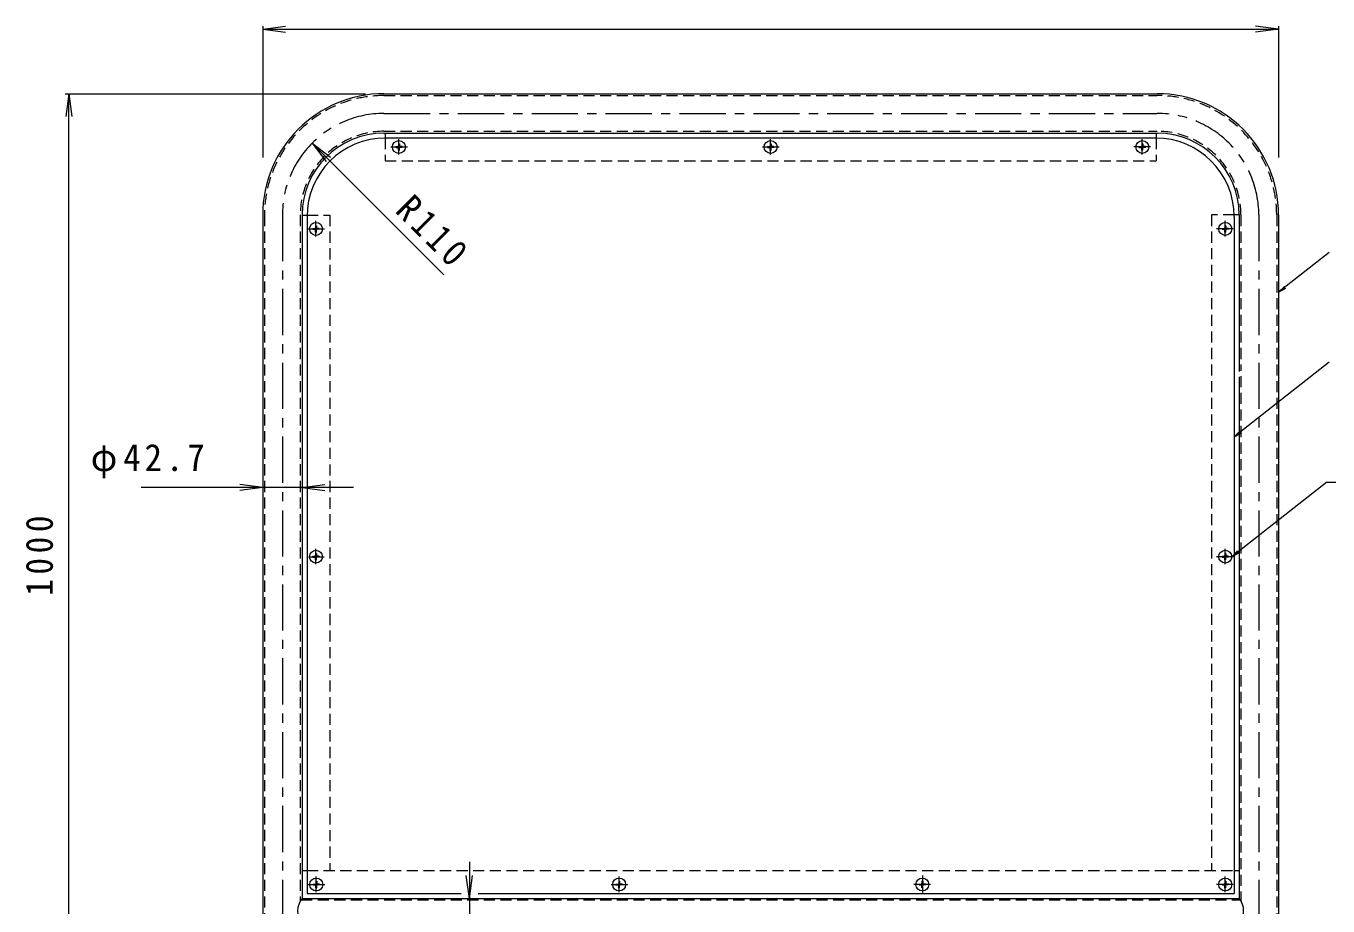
# Model space of a CAD drawing. Units: millimetres at full size, sheet at 1:10; details may follow other scales. Extents: x -1002 to 1844, y -1369 to 1156.
# Drawn here: x -988 to 422, y -510 to 443 of the extents above; entities that cross this region are included whole.
import ezdxf

# ---------------------------------------------------------------- set-up
doc = ezdxf.new("R2010")
doc.units = ezdxf.units.MM
doc.header["$LTSCALE"] = 10
doc.linetypes.add('CHAIN1', pattern=[8, 5, -1, 1, -1])
doc.linetypes.add('DASHED1', pattern=[1.8, 1.2, -0.6])
for name, color, linetype, lineweight in [('0-0_通り芯', 4, 'Continuous', 9), ('0-1_躯体', 3, 'CHAIN1', 9), ('0-2_仕上', 6, 'Continuous', 5), ('0-4_その他', 7, 'Continuous', 9), ('0-A', 2, 'Continuous', 9), ('0-F', 7, 'Continuous', 9)]:
    doc.layers.add(name, color=color, linetype=linetype, lineweight=lineweight)
doc.styles.add('ＭＳ ゴシック', font='')
doc.styles.get('ＭＳ ゴシック').set_extended_font_data('MS Gothic')

msp = doc.modelspace()

# ---------------------------------------------------------------- linework, layer by layer
at = {"layer": '0-0_通り芯'}
for p, q in [((-600.43, 369.94), (236.87, 369.94)), ((-600.43, 327.24), (236.87, 327.24)), ((-731.78, 238.59), (-731.78, -625.06)), ((-689.08, 238.59), (-689.08, -501.46)), ((325.52, 238.59), (325.52, 69.12)), ((368.22, 238.59), (368.22, -625.06)), ((325.52, 63.39), (325.52, -501.46)), ((-689.08, -501.46), (325.52, -501.46))]:
    msp.add_line(p, q, dxfattribs=at)
at = {"layer": '0-0_通り芯', "linetype": 'DASHED1'}
for p, q in [((-600.43, 367.94), (236.87, 367.94)), ((-600.43, 329.24), (236.87, 329.24)), ((-729.78, 238.59), (-729.78, -625.06)), ((-691.08, 238.59), (-691.08, -504.33)), ((327.52, 238.59), (327.52, 69.82)), ((366.22, 238.59), (366.22, -625.06)), ((327.52, 64.09), (327.52, -504.33)), ((-690.22, -502.96), (326.65, -502.96))]:
    msp.add_line(p, q, dxfattribs=at)
at = {"layer": '0-0_通り芯', "linetype": 'CHAIN1'}
for p, q in [((-600.43, 348.59), (236.87, 348.59)), ((-710.43, 238.59), (-710.43, -625.06)), ((346.87, 238.59), (346.87, -625.06))]:
    msp.add_line(p, q, dxfattribs=at)
at = {"layer": '0-0_通り芯'}
for centre, radius, start, end in [((-600.43, 238.59), 131.35, 90, 180), ((236.87, 238.59), 131.35, 0, 90), ((-600.43, 238.59), 88.65, 90, 180), ((236.87, 238.59), 88.65, 0, 90), ((-672.62, -515.06), 21.35, 140.43134, 219.56874), ((309.06, -515.06), 21.35, 320.43126, 39.56866)]:
    msp.add_arc(centre, radius, start, end, dxfattribs=at)
at = {"layer": '0-0_通り芯', "linetype": 'DASHED1'}
for centre, radius, start, end in [((-600.43, 238.59), 129.35, 90, 180), ((236.87, 238.59), 129.35, 0, 90), ((-600.43, 238.59), 90.65, 90, 180), ((236.87, 238.59), 90.65, 0, 90)]:
    msp.add_arc(centre, radius, start, end, dxfattribs=at)
at = {"layer": '0-0_通り芯', "linetype": 'CHAIN1'}
for centre, start, end in [((-600.43, 238.59), 90, 180), ((236.87, 238.59), 0, 90)]:
    msp.add_arc(centre, 110, start, end, dxfattribs=at)
at = {"layer": '0-1_躯体', "linetype": 'Continuous'}
for p, q in [((-599.28, 327.24), (-599.28, 321.89)), ((235.72, 327.24), (235.72, 321.89)), ((-689.08, 238.54), (-683.77, 238.54)), ((325.52, 238.59), (320.2, 238.59)), ((-689.08, -471.46), (-683.78, -471.46)), ((320.22, -471.46), (325.52, -471.46))]:
    msp.add_line(p, q, dxfattribs=at)
at = {"layer": '0-1_躯体', "linetype": 'DASHED1'}
for p, q in [((-599.28, 321.89), (-599.28, 297.24)), ((235.72, 321.89), (235.72, 297.24)), ((-599.28, 297.24), (235.72, 297.24)), ((-683.77, 238.54), (-659.08, 238.54)), ((-659.08, 238.54), (-659.08, -471.46)), ((320.2, 238.59), (295.52, 238.59)), ((295.52, 238.59), (295.52, -471.46)), ((-683.78, -471.46), (320.22, -471.46))]:
    msp.add_line(p, q, dxfattribs=at)
at = {"layer": '0-1_躯体'}
for p, q in [((-593, 312.24), (-574.97, 312.24)), ((-584.28, 304), (-584.28, 320.81)), ((-190.51, 312.24), (-172.48, 312.24)), ((-181.8, 304), (-181.8, 320.81)), ((229.43, 312.24), (211.4, 312.24)), ((220.72, 304), (220.72, 320.81)), ((-674.08, 215.3), (-674.08, 232.11)), ((310.52, 215.3), (310.52, 232.11)), ((-682.8, 223.54), (-664.77, 223.54)), ((319.23, 223.54), (301.2, 223.54)), ((-674.08, -139.7), (-674.08, -122.89)), ((310.52, -139.7), (310.52, -122.89)), ((-682.24, -131.46), (-665.22, -131.46)), ((319.23, -131.46), (301.2, -131.46)), ((-673.78, -494.7), (-673.78, -477.89)), ((-345.78, -494.7), (-345.78, -477.89)), ((-17.48, -476.66), (-17.48, -495.24)), ((310.52, -494.7), (310.52, -477.89)), ((-682.5, -486.46), (-664.47, -486.46)), ((-354.5, -486.46), (-336.47, -486.46)), ((-8.77, -486.46), (-26.8, -486.46)), ((319.23, -486.46), (301.2, -486.46))]:
    msp.add_line(p, q, dxfattribs=at)
at = {"layer": '0-2_仕上'}
for p, q in [((235.22, 321.89), (-598.78, 321.89)), ((-683.78, 236.84), (-683.78, -496.11)), ((320.22, 236.89), (320.22, -496.11)), ((-683.78, -496.11), (-516.81, -496.11)), ((-498.29, -496.11), (320.22, -496.11))]:
    msp.add_line(p, q, dxfattribs=at)
for centre, start, end in [((-598.78, 236.89), 90, 180), ((235.22, 236.89), 0, 90)]:
    msp.add_arc(centre, 85, start, end, dxfattribs=at)
at = {"layer": '0-4_その他'}
for p, q in [((-731.78, 439.94), (-707, 443.21)), ((-731.78, 442.94), (-731.78, 301.01)), ((-731.78, 439.94), (-707, 436.68)), ((-731.78, 439.94), (368.22, 439.94)), ((368.22, 439.94), (343.43, 443.21)), ((368.22, 439.94), (343.43, 436.68)), ((368.22, 442.94), (368.22, 301.01)), ((-945.56, 369.94), (-620.43, 369.94)), ((-941.78, 369.94), (-945.05, 345.16)), ((-941.78, 369.94), (-938.52, 345.16)), ((-941.78, -630.06), (-941.78, 369.94)), ((-678.21, 316.38), (-658.38, 301.16)), ((-678.21, 316.38), (-663, 296.54)), ((-535.45, 173.62), (-678.21, 316.38)), ((-731.78, -56.66), (-756.57, -53.39)), ((-689.08, -56.66), (-664.3, -53.39)), ((420.38, -50.62), (945.22, -50.62)), ((-633.51, -56.66), (-863.39, -56.66)), ((-731.78, -56.66), (-756.57, -59.92)), ((-689.08, -56.66), (-664.3, -59.92)), ((-508.01, -461.73), (-508.01, -658.4)), ((-508.01, -501.46), (-511.27, -476.67)), ((-508.01, -501.46), (-504.75, -476.67))]:
    msp.add_line(p, q, dxfattribs=at)
at = {"layer": '0-A'}
for p, q in [((-587.73, 311.76), (-585.53, 311.73)), ((-585.53, 312.76), (-585.03, 313)), ((-585.53, 311.73), (-585.03, 311.49)), ((-584.8, 313.49), (-585.03, 313)), ((-584.8, 311), (-585.03, 311.49)), ((-584.76, 315.69), (-584.8, 313.49)), ((-584.76, 308.79), (-584.8, 311)), ((-584.76, 315.69), (-583.8, 315.69)), ((-583.8, 315.69), (-583.76, 313.49)), ((-583.76, 313.49), (-583.53, 313)), ((-583.76, 311), (-583.53, 311.49)), ((-583.03, 312.76), (-583.53, 313)), ((-583.03, 311.73), (-583.53, 311.49)), ((-580.83, 311.76), (-583.03, 311.73)), ((-185.25, 311.76), (-183.05, 311.73)), ((-183.05, 312.76), (-182.55, 313)), ((-183.05, 311.73), (-182.55, 311.49)), ((-182.31, 313.49), (-182.55, 313)), ((-182.31, 311), (-182.55, 311.49)), ((-182.28, 315.69), (-182.31, 313.49)), ((-182.28, 308.79), (-182.31, 311)), ((-182.28, 315.69), (-181.32, 315.69)), ((-181.32, 315.69), (-181.28, 313.49)), ((-181.28, 313.49), (-181.04, 313)), ((-181.28, 311), (-181.04, 311.49)), ((-180.55, 312.76), (-181.04, 313)), ((-180.55, 311.73), (-181.04, 311.49)), ((-178.35, 311.76), (-180.55, 311.73)), ((217.27, 311.76), (219.47, 311.73)), ((219.47, 312.76), (219.97, 313)), ((219.47, 311.73), (219.97, 311.49)), ((220.2, 313.49), (219.97, 313)), ((220.2, 311), (219.97, 311.49)), ((220.24, 315.69), (220.2, 313.49)), ((221.2, 315.69), (220.24, 315.69)), ((221.2, 315.69), (221.24, 313.49)), ((221.2, 308.79), (221.24, 311)), ((221.24, 313.49), (221.47, 313)), ((221.24, 311), (221.47, 311.49)), ((221.97, 312.76), (221.47, 313)), ((221.97, 311.73), (221.47, 311.49)), ((224.17, 311.76), (221.97, 311.73)), ((-674.56, 226.99), (-674.6, 224.79)), ((-674.56, 226.99), (-673.6, 226.99)), ((-673.6, 226.99), (-673.56, 224.79)), ((310.04, 226.99), (310, 224.79)), ((311, 226.99), (310.04, 226.99)), ((311, 226.99), (311.04, 224.79)), ((-677.53, 223.06), (-675.33, 223.03)), ((-675.33, 224.06), (-674.83, 224.3)), ((-675.33, 223.03), (-674.83, 222.79)), ((-674.6, 224.79), (-674.83, 224.3)), ((-674.6, 222.3), (-674.83, 222.79)), ((-674.56, 220.09), (-674.6, 222.3)), ((-673.56, 224.79), (-673.33, 224.3)), ((-673.56, 222.3), (-673.33, 222.79)), ((-672.83, 224.06), (-673.33, 224.3)), ((-672.83, 223.03), (-673.33, 222.79)), ((-670.63, 223.06), (-672.83, 223.03)), ((307.07, 223.06), (309.27, 223.03)), ((309.27, 224.06), (309.77, 224.3)), ((309.27, 223.03), (309.77, 222.79)), ((310, 224.79), (309.77, 224.3)), ((310, 222.3), (309.77, 222.79)), ((311, 220.09), (311.04, 222.3)), ((311.04, 224.79), (311.27, 224.3)), ((311.04, 222.3), (311.27, 222.79)), ((311.77, 224.06), (311.27, 224.3)), ((311.77, 223.03), (311.27, 222.79)), ((313.97, 223.06), (311.77, 223.03)), ((-677.53, -131.94), (-675.33, -131.97)), ((-675.33, -130.94), (-674.83, -130.7)), ((-675.33, -131.97), (-674.83, -132.21)), ((-674.6, -130.21), (-674.83, -130.7)), ((-674.6, -132.7), (-674.83, -132.21)), ((-674.56, -128.01), (-674.6, -130.21)), ((-674.56, -134.91), (-674.6, -132.7)), ((-674.56, -128.01), (-673.6, -128.01)), ((-673.6, -128.01), (-673.56, -130.21)), ((-673.56, -130.21), (-673.33, -130.7)), ((-673.56, -132.7), (-673.33, -132.21)), ((-672.83, -130.94), (-673.33, -130.7)), ((-672.83, -131.97), (-673.33, -132.21)), ((-670.63, -131.94), (-672.83, -131.97)), ((307.07, -131.94), (309.27, -131.97)), ((309.27, -130.94), (309.77, -130.7)), ((309.27, -131.97), (309.77, -132.21)), ((310, -130.21), (309.77, -130.7)), ((310, -132.7), (309.77, -132.21)), ((310.04, -128.01), (310, -130.21)), ((311, -128.01), (310.04, -128.01)), ((311, -128.01), (311.04, -130.21)), ((311, -134.91), (311.04, -132.7)), ((311.04, -130.21), (311.27, -130.7)), ((311.04, -132.7), (311.27, -132.21)), ((311.77, -130.94), (311.27, -130.7)), ((311.77, -131.97), (311.27, -132.21)), ((313.97, -131.94), (311.77, -131.97)), ((-677.23, -485.98), (-675.03, -485.94)), ((-677.23, -486.94), (-677.23, -485.98)), ((-677.23, -486.94), (-675.03, -486.97)), ((-675.03, -485.94), (-674.53, -485.7)), ((-675.03, -486.97), (-674.53, -487.21)), ((-674.3, -485.21), (-674.53, -485.7)), ((-674.3, -487.7), (-674.53, -487.21)), ((-674.26, -483.01), (-674.3, -485.21)), ((-674.26, -489.91), (-674.3, -487.7)), ((-674.26, -483.01), (-673.3, -483.01)), ((-674.26, -489.91), (-673.3, -489.91)), ((-673.3, -483.01), (-673.26, -485.21)), ((-673.3, -489.91), (-673.26, -487.7)), ((-673.26, -485.21), (-673.03, -485.7)), ((-673.26, -487.7), (-673.03, -487.21)), ((-672.53, -485.94), (-673.03, -485.7)), ((-672.53, -486.97), (-673.03, -487.21)), ((-670.33, -485.98), (-672.53, -485.94)), ((-670.33, -486.94), (-672.53, -486.97)), ((-670.33, -486.94), (-670.33, -485.98)), ((-349.23, -485.98), (-347.03, -485.94)), ((-349.23, -486.94), (-349.23, -485.98)), ((-349.23, -486.94), (-347.03, -486.97)), ((-347.03, -485.94), (-346.53, -485.7)), ((-347.03, -486.97), (-346.53, -487.21)), ((-346.3, -485.21), (-346.53, -485.7)), ((-346.3, -487.7), (-346.53, -487.21)), ((-346.26, -483.01), (-346.3, -485.21)), ((-346.26, -489.91), (-346.3, -487.7)), ((-346.26, -483.01), (-345.3, -483.01)), ((-346.26, -489.91), (-345.3, -489.91)), ((-345.3, -483.01), (-345.26, -485.21)), ((-345.3, -489.91), (-345.26, -487.7)), ((-345.26, -485.21), (-345.03, -485.7)), ((-345.26, -487.7), (-345.03, -487.21)), ((-344.53, -485.94), (-345.03, -485.7)), ((-344.53, -486.97), (-345.03, -487.21)), ((-342.33, -485.98), (-344.53, -485.94)), ((-342.33, -486.94), (-344.53, -486.97)), ((-342.33, -486.94), (-342.33, -485.98)), ((-20.93, -485.98), (-18.73, -485.94)), ((-20.93, -486.94), (-20.93, -485.98)), ((-20.93, -486.94), (-18.73, -486.97)), ((-18.73, -485.94), (-18.23, -485.7)), ((-18.73, -486.97), (-18.23, -487.21)), ((-18, -485.21), (-18.23, -485.7)), ((-18, -487.7), (-18.23, -487.21)), ((-17.96, -483.01), (-18, -485.21)), ((-17.96, -489.91), (-18, -487.7)), ((-17, -483.01), (-17.96, -483.01)), ((-17, -489.91), (-17.96, -489.91)), ((-17, -483.01), (-16.96, -485.21)), ((-17, -489.91), (-16.96, -487.7)), ((-16.96, -485.21), (-16.73, -485.7)), ((-16.96, -487.7), (-16.73, -487.21)), ((-16.23, -485.94), (-16.73, -485.7)), ((-16.23, -486.97), (-16.73, -487.21)), ((-14.03, -485.98), (-16.23, -485.94)), ((-14.03, -486.94), (-16.23, -486.97)), ((-14.03, -486.94), (-14.03, -485.98)), ((307.07, -485.98), (309.27, -485.94)), ((307.07, -486.94), (307.07, -485.98)), ((307.07, -486.94), (309.27, -486.97)), ((309.27, -485.94), (309.77, -485.7)), ((309.27, -486.97), (309.77, -487.21)), ((310, -485.21), (309.77, -485.7)), ((310, -487.7), (309.77, -487.21)), ((310.04, -483.01), (310, -485.21)), ((310.04, -489.91), (310, -487.7)), ((311, -483.01), (310.04, -483.01)), ((311, -489.91), (310.04, -489.91)), ((311, -483.01), (311.04, -485.21)), ((311, -489.91), (311.04, -487.7)), ((311.04, -485.21), (311.27, -485.7)), ((311.04, -487.7), (311.27, -487.21)), ((311.77, -485.94), (311.27, -485.7)), ((311.77, -486.97), (311.27, -487.21)), ((313.97, -485.98), (311.77, -485.94)), ((313.97, -486.94), (311.77, -486.97)), ((313.97, -486.94), (313.97, -485.98))]:
    msp.add_line(p, q, dxfattribs=at)
for points in [[(-587.73, 311.76), (-587.73, 312.72), (-585.53, 312.76)], [(-584.76, 308.79), (-583.8, 308.79), (-583.76, 311)], [(-580.83, 311.76), (-580.83, 312.72), (-583.03, 312.76)], [(-185.25, 311.76), (-185.25, 312.72), (-183.05, 312.76)], [(-182.28, 308.79), (-181.32, 308.79), (-181.28, 311)], [(-178.35, 311.76), (-178.35, 312.72), (-180.55, 312.76)], [(217.27, 311.76), (217.27, 312.72), (219.47, 312.76)], [(221.2, 308.79), (220.24, 308.79), (220.2, 311)], [(224.17, 311.76), (224.17, 312.72), (221.97, 312.76)], [(-677.53, 223.06), (-677.53, 224.02), (-675.33, 224.06)], [(-674.56, 220.09), (-673.6, 220.09), (-673.56, 222.3)], [(-670.63, 223.06), (-670.63, 224.02), (-672.83, 224.06)], [(307.07, 223.06), (307.07, 224.02), (309.27, 224.06)], [(311, 220.09), (310.04, 220.09), (310, 222.3)], [(313.97, 223.06), (313.97, 224.02), (311.77, 224.06)], [(-677.53, -131.94), (-677.53, -130.98), (-675.33, -130.94)], [(-674.56, -134.91), (-673.6, -134.91), (-673.56, -132.7)], [(-670.63, -131.94), (-670.63, -130.98), (-672.83, -130.94)], [(307.07, -131.94), (307.07, -130.98), (309.27, -130.94)], [(311, -134.91), (310.04, -134.91), (310, -132.7)], [(313.97, -131.94), (313.97, -130.98), (311.77, -130.94)]]:
    msp.add_lwpolyline(points, dxfattribs=at)
for centre in [(-584.28, 312.24), (-181.8, 312.24), (220.72, 312.24), (-674.08, 223.54), (310.52, 223.54), (-674.08, -131.46), (310.52, -131.46), (-673.78, -486.46), (-345.78, -486.46), (-17.48, -486.46), (310.52, -486.46)]:
    msp.add_circle(centre, 7, dxfattribs=at)
at = {"layer": '0-F'}
for p, q in [((423.08, 197.96), (368.22, 154.84)), ((368.22, 154.84), (374.51, 161.28)), ((368.22, 154.84), (375.96, 159.43)), ((423.08, 79.16), (320.22, -1.68)), ((320.22, -1.68), (326.51, 4.76)), ((320.22, -1.68), (327.96, 2.91)), ((420.38, -50.62), (317.52, -131.46)), ((317.52, -131.46), (323.81, -125.02)), ((317.52, -131.46), (325.26, -126.87))]:
    msp.add_line(p, q, dxfattribs=at)

# ---------------------------------------------------------------- texts
at = {"layer": '0-4_その他', "color": 2, "char_height": 29.33, "attachment_point": 7, "style": 'ＭＳ ゴシック'}
for s, insert, rotation in [('\\T1.28;\\W0.9;R110', (-589.79, 241.98), 315), ('\\T1.28;\\W0.9;1000', (-958.57, -173.81), 90)]:
    msp.add_mtext(s, dxfattribs=dict(at, insert=insert, rotation=rotation))
at = {"layer": '0-4_その他', "color": 2, "insert": (-917.99, -46.66), "char_height": 29.33, "attachment_point": 7, "style": 'ＭＳ ゴシック'}
msp.add_mtext('\\T1.22;\\W0.95;φ42.7', dxfattribs=at)

doc.saveas('drawing.dxf')
